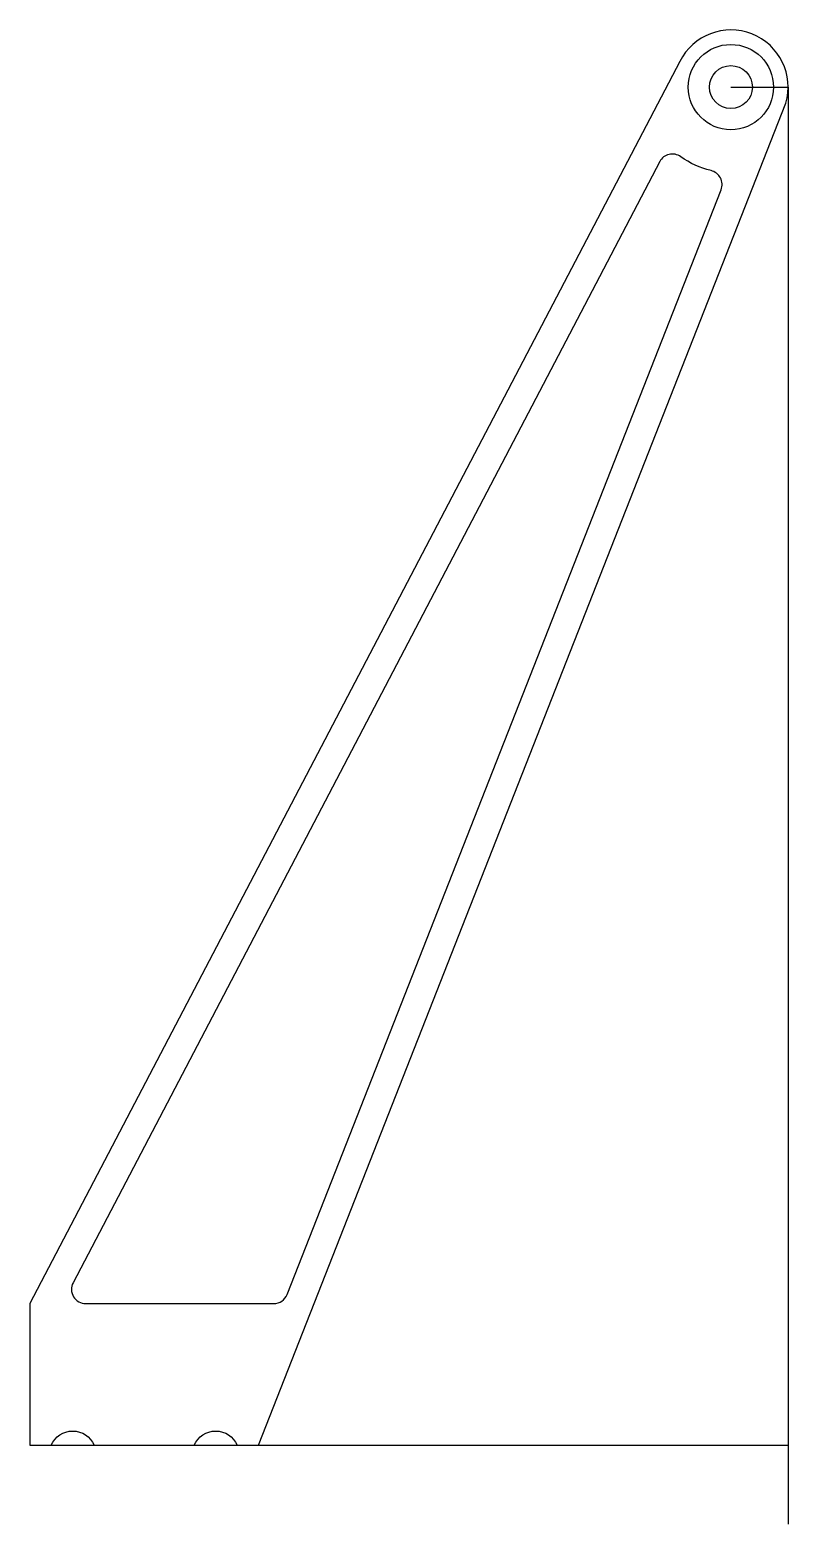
# Model space of a CAD drawing. Header units: inches. Extents: x 0 to 53, y -6 to 99.
import ezdxf

# ---------------------------------------------------------------- set-up
doc = ezdxf.new("R2010")
doc.units = ezdxf.units.IN
doc.header["$MEASUREMENT"] = 0

msp = doc.modelspace()

# ---------------------------------------------------------------- linework, layer by layer
for p, q in [((49.03, 94.95), (53.03, 94.95)), ((53.03, 94.95), (53.03, -5.51)), ((0, 0), (53.03, 0))]:
    msp.add_line(p, q)
for points in [[(45.46, 96.74), (0, 9.91), (0, 0), (1.5, 0, -0.666667), (4.5, 0), (11.5, 0, -0.666667), (14.5, 0), (16, 0), (52.87, 93.82, 0.914033)], [(17.06, 9.91, 0.30834), (17.99, 10.54), (48.34, 87.77, 0.456148), (47.64, 89.11, -0.098339), (45.52, 90.08, 0.456822), (44.05, 89.74), (3.02, 11.37, 0.56365), (3.91, 9.91)]]:
    msp.add_lwpolyline(points, format="xyb", close=True)
for radius in [2.98, 1.5]:
    msp.add_circle((49.03, 94.95), radius)

doc.saveas('drawing.dxf')
